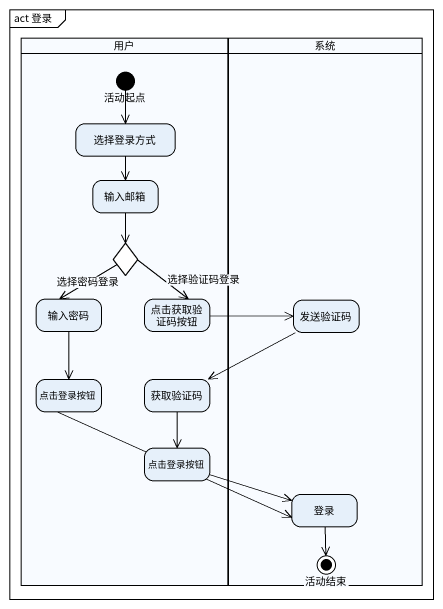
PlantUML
@startuml
mainframe act 登录
hide empty description
state 用户 <<partition>> {
  state 活动起点 <<start>>
  state 选择登录方式
  state 输入邮箱
  state choice1 <<choice>>
  state 输入密码
  state 点击获取验证码按钮
  state 点击登录按钮
  state 获取验证码
  state "点击登录按钮" as 点击登录按钮_2
}
state 系统 <<partition>> {
  state 发送验证码
  state 登录
  state 活动结束 <<end>>
}
活动起点 --> 选择登录方式
选择登录方式 --> 输入邮箱
输入邮箱 --> choice1
choice1 --> 输入密码 : 选择密码登录
choice1 --> 点击获取验证码按钮 : 选择验证码登录
输入密码 --> 点击登录按钮
点击获取验证码按钮 -right-> 发送验证码
发送验证码 -left-> 获取验证码
点击登录按钮 -right-> 登录
获取验证码 --> 点击登录按钮_2
点击登录按钮_2 -right-> 登录
登录 --> 活动结束
@enduml
